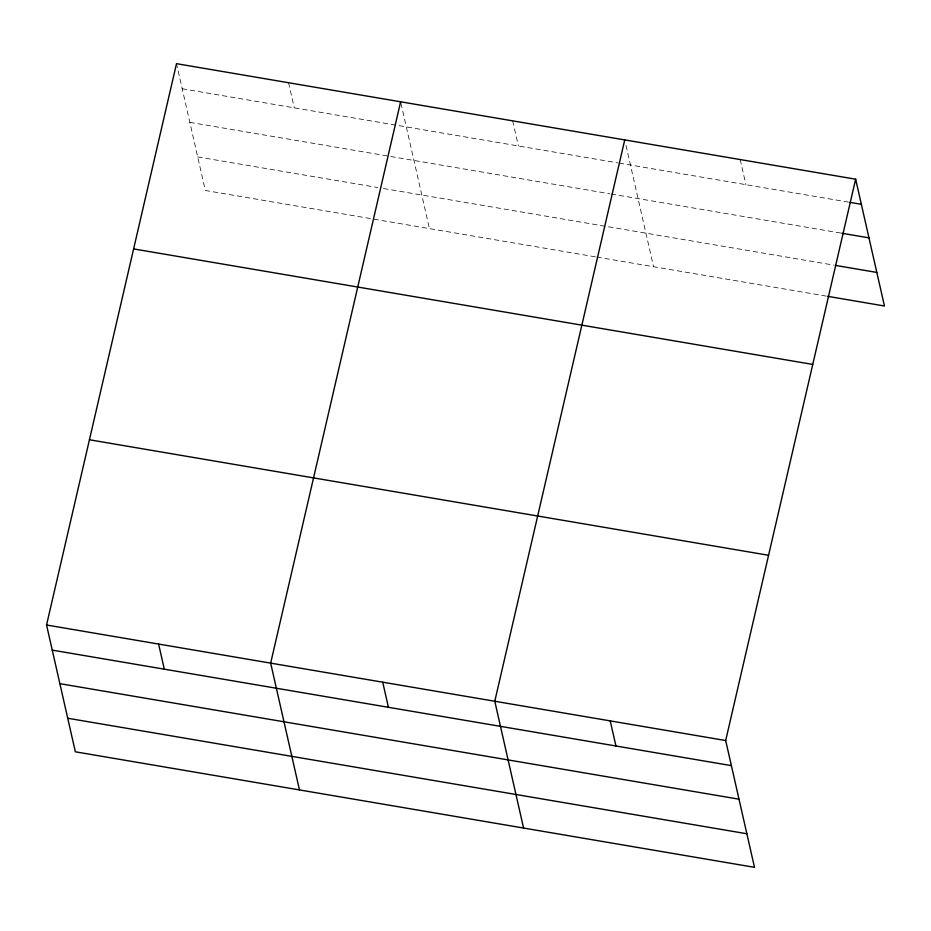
<?xml version="1.0" encoding="UTF-8"?>
<svg xmlns="http://www.w3.org/2000/svg" width="931" height="931" viewBox="0 0 931 931"><rect width="100%" height="100%" fill="white"/><g stroke="black" fill="none" stroke-linecap="round" stroke-linejoin="round"><path stroke-width="0.7" stroke-dasharray="4.66 3.49" d="M182.208 88.771L617.672 162.855M619.092 163.088L848.513 202.12M189.843 122.333L609.7 193.753M611.12 193.997L841.892 233.25M197.698 156.908L377.835 187.55M383.514 188.516L834.06 265.16M595.386 256.828L205.32 190.471L176.82 65.065M596.806 257.061L826.006 296.058M740.192 159.55L745.894 184.664M626.004 145.492L653.55 266.72M512.678 120.855L518.381 145.958M400.935 103.19L429.435 228.595M288.563 82.731L294.266 107.833"/><path stroke-width="1.4" d="M855.647 179.194L725.68 740.529L754.494 867.331L75.353 751.806L46.55 625.004L176.506 63.669L855.647 179.194L884.45 305.996L827.438 296.291M400.621 101.793L270.665 663.128L299.468 789.93M624.736 139.918L494.78 701.252L523.583 828.055M849.945 202.364L861.35 204.296M841.892 233.25L868.972 237.859M835.491 265.405L876.827 272.434M133.622 248.914L812.751 364.428M89.434 439.769L768.564 555.283M46.55 625.004L725.68 740.529M52.252 650.117L731.382 765.631M59.875 683.668L739.016 799.194M67.73 718.243L746.871 833.769M610.236 720.885L615.938 745.999M382.722 682.19L388.425 707.292M158.607 644.066L164.31 669.18"/></g></svg>
